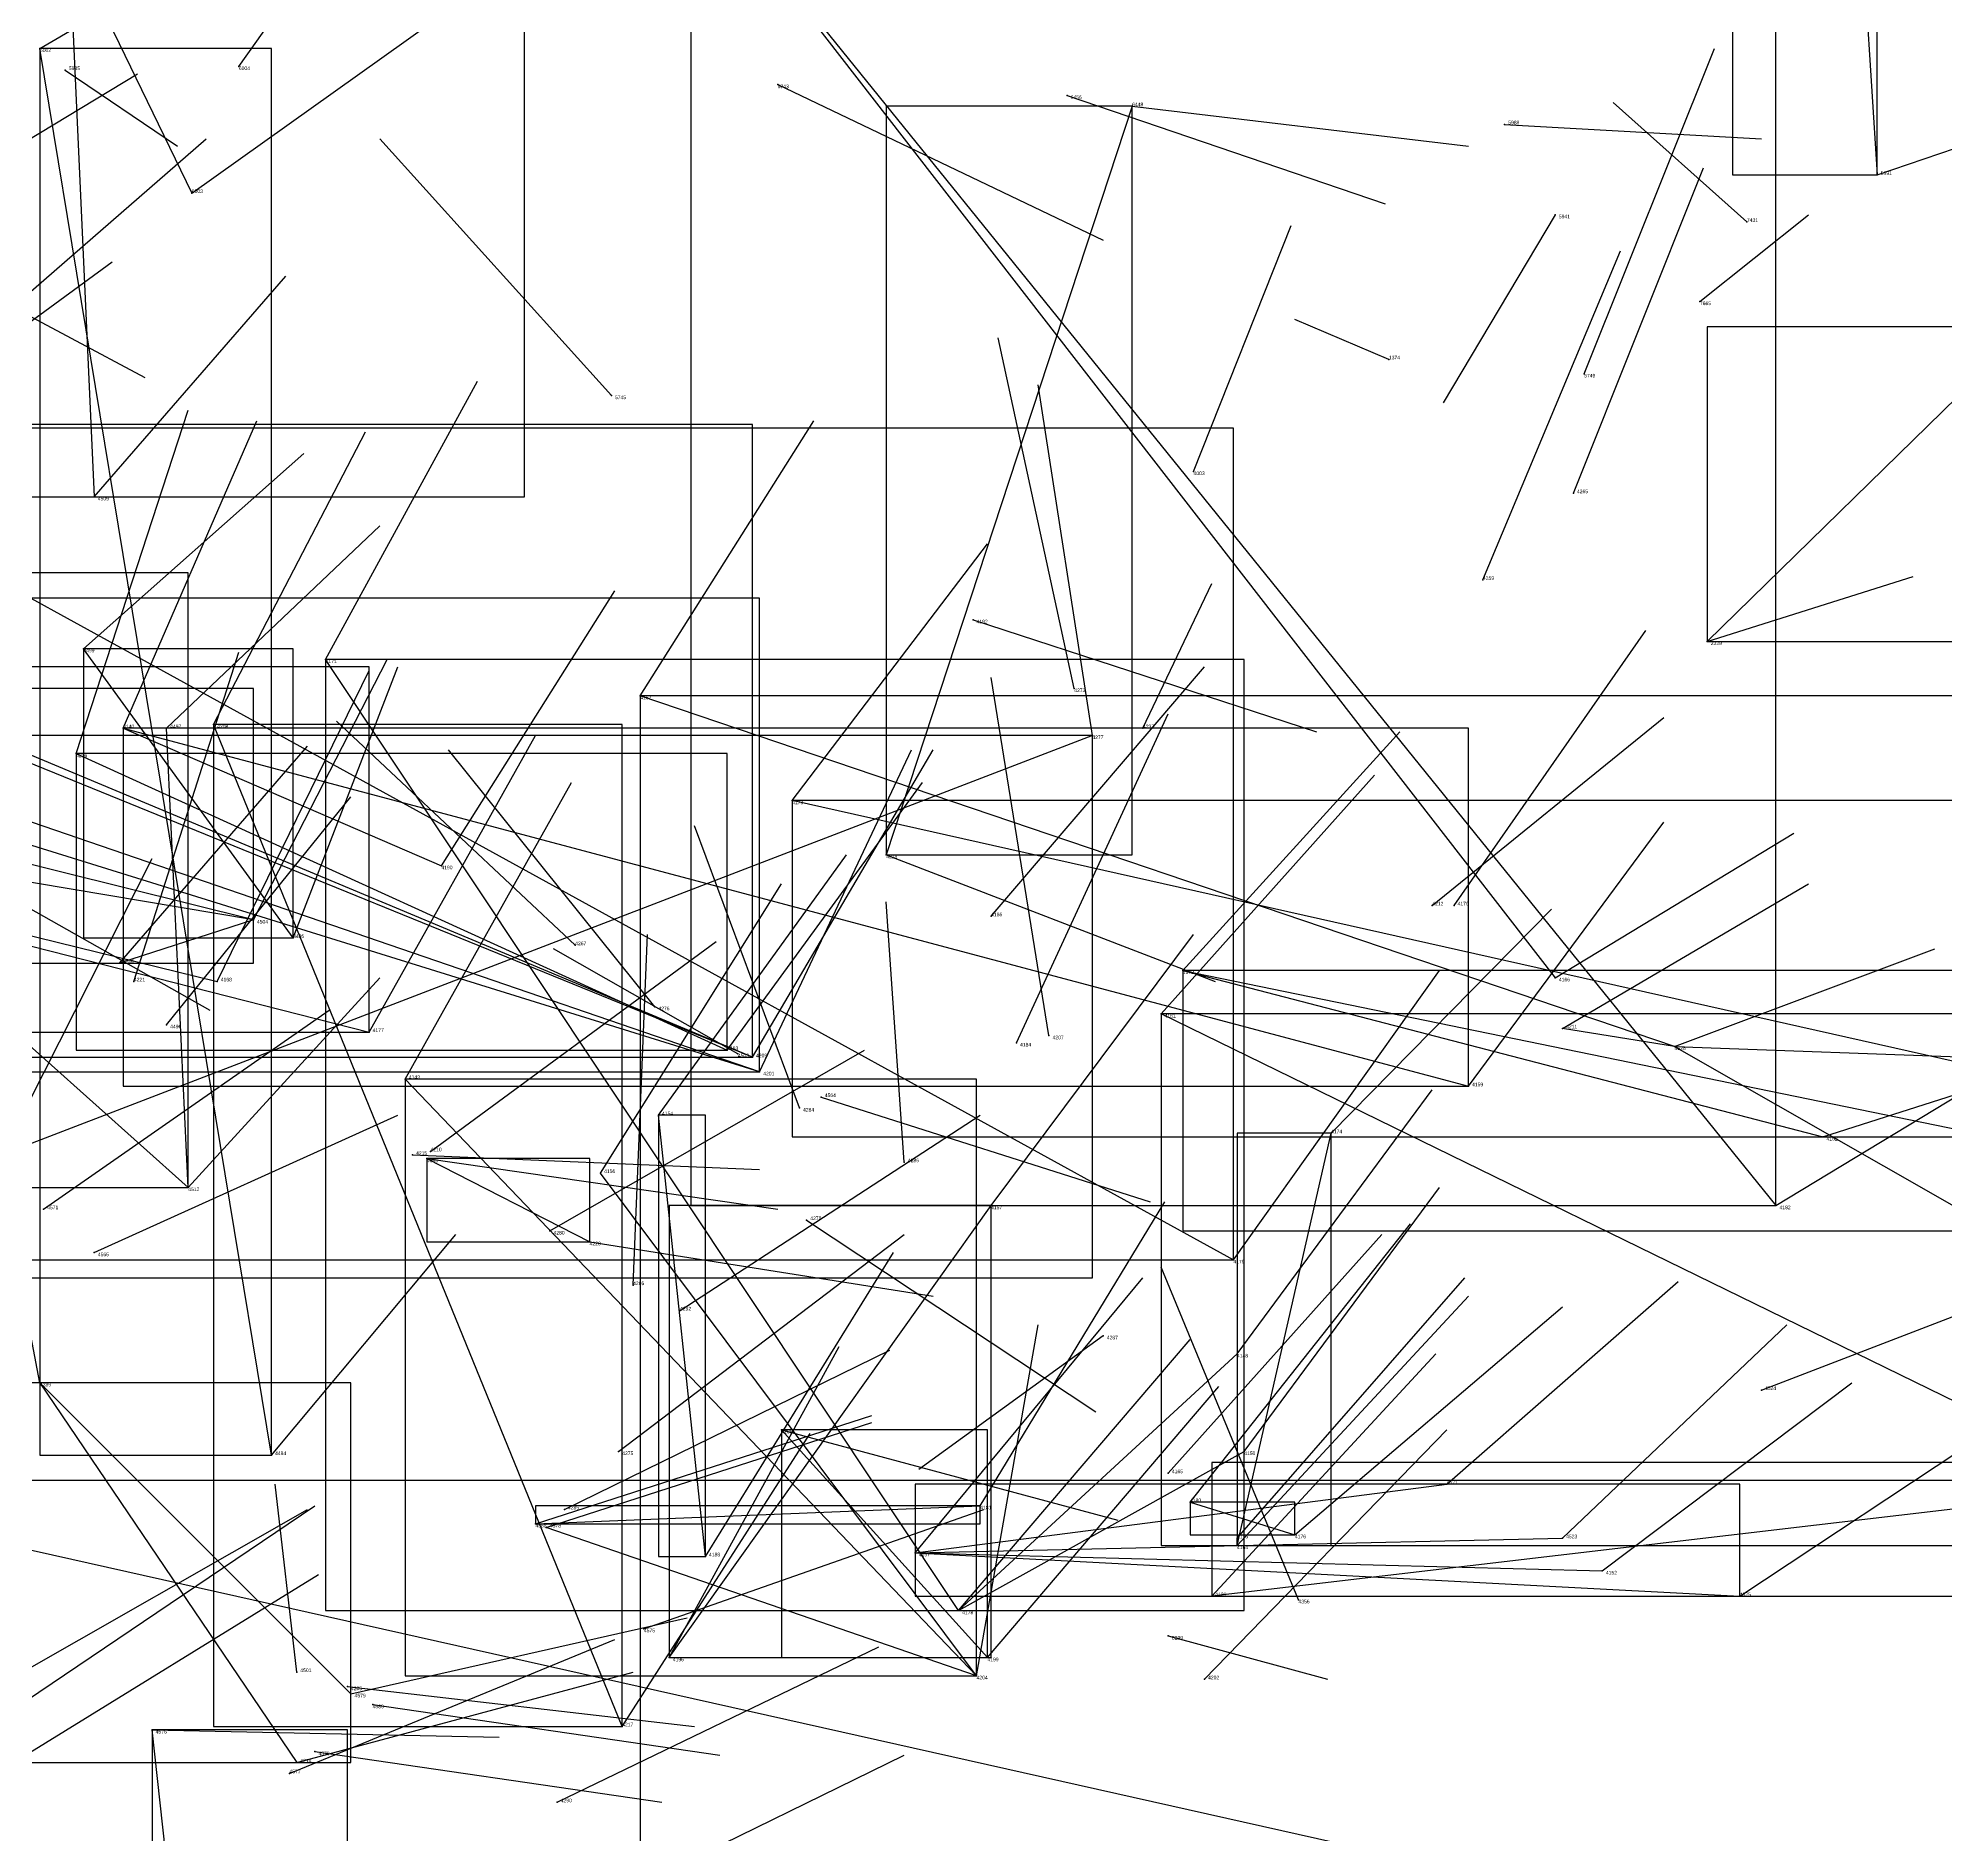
# Model space of a CAD drawing. Extents: x 59.1 to 70.8, y 600.3 to 605.1.
# Drawn here: x 65.019 to 65.547, y 603.493 to 603.99 of the extents above; entities that cross this region are included whole.
import ezdxf

# ---------------------------------------------------------------- set-up
doc = ezdxf.new("R2010")
doc.units = 0
for name, color, linetype in [('Clients', 3, 'CONTINUOUS'), ('Facilities', 3, 'CONTINUOUS'), ('Facilities_lines', 3, 'CONTINUOUS'), ('Min_max_boxes', 1, 'CONTINUOUS'), ('Normals', 1, 'CONTINUOUS'), ('Source_points', 5, 'CONTINUOUS'), ('Text', 3, 'CONTINUOUS')]:
    doc.layers.add(name, color=color, linetype=linetype)

msp = doc.modelspace()

# ---------------------------------------------------------------- linework, layer by layer
at = {"layer": 'Clients', "color": 5}
for p in [(65.02, 603.987, 453.982), (65.528, 603.952, 454.71), (65.062, 603.947, 453.982), (65.035, 603.863, 454.095), (65.032, 603.821, 454.211), (65.481, 603.823, 449.759), (65.099, 603.818, 455.136), (65.186, 603.808, 455.235), (65.055, 603.799, 454.147), (65.068, 603.8, 455.258), (65.228, 603.779, 455.178), (65.131, 603.761, 455.205), (65.254, 603.764, 455.637), (65.042, 603.734, 454.275), (65.439, 603.73, 455.004), (65.069, 603.729, 455.252), (65.33, 603.72, 455.06), (65.111, 603.715, 455.238), (65.441, 603.716, 454.996), (65.21, 603.71, 455.161), (65.121, 603.702, 455.219), (65.415, 603.7, 455.112), (65.191, 603.692, 455.163), (65.377, 603.687, 455.002), (65.513, 603.686, 454.881), (65.175, 603.676, 455.218), (65.283, 603.667, 455.111), (65.5, 603.667, 455.043), (65.172, 603.657, 455.782), (65.35, 603.652, 455.353), (65.351, 603.626, 455.057), (65.353, 603.599, 455.042), (65.409, 603.59, 454.971), (65.28, 603.584, 455.324), (65.16, 603.578, 455.848), (65.351, 603.575, 455.308), (65.367, 603.576, 455.332), (65.441, 603.575, 454.976), (65.452, 603.566, 455.043), (65.344, 603.559, 455.191), (65.49, 603.559, 454.916), (65.282, 603.542, 455.398), (65.106, 603.532, 455.878), (65.051, 603.522, 455.83), (65.091, 603.513, 455.85)]:
    msp.add_point(p, dxfattribs=at)
at = {"layer": 'Facilities', "color": 3}
for p in [(65.027, 603.981, 457.048), (65.075, 603.982, 453.881), (65.224, 603.977, 456.319), (65.304, 603.974, 455.821), (65.322, 603.971, 455.646), (65.425, 603.966, 454.509), (65.439, 603.941, 457.187), (65.492, 603.939, 460.458), (65.479, 603.917, 462.521), (65.393, 603.901, 447.997), (65.447, 603.897, 456.774), (65.178, 603.891, 456.344), (65.339, 603.87, 457.061), (65.444, 603.864, 456.788), (65.419, 603.84, 456.728), (65.278, 603.829, 455.605), (65.306, 603.81, 456.623), (65.043, 603.799, 455.237), (65.325, 603.799, 457.248), (65.311, 603.797, 456.516), (65.03, 603.792, 455.341), (65.079, 603.746, 454.203), (65.283, 603.747, 455.12), (65.405, 603.75, 455.07), (65.411, 603.75, 455.143), (65.09, 603.741, 454.169), (65.168, 603.739, 456.278), (65.336, 603.732, 455.086), (65.046, 603.729, 455.768), (65.19, 603.722, 456.364), (65.055, 603.717, 454.227), (65.299, 603.714, 455.584), (65.213, 603.709, 454.415), (65.217, 603.708, 455.537), (65.29, 603.712, 455.484), (65.472, 603.711, 454.94), (65.219, 603.704, 455.614), (65.23, 603.694, 456.34), (65.236, 603.697, 455.694), (65.128, 603.682, 455.722), (65.123, 603.681, 455.872), (65.127, 603.68, 455.95), (65.259, 603.679, 456.332), (65.061, 603.672, 454.268), (65.021, 603.666, 455.955), (65.232, 603.663, 456.249), (65.161, 603.66, 456.035), (65.035, 603.654, 455.887), (65.184, 603.645, 456.134), (65.197, 603.638, 456.077), (65.314, 603.631, 456.375), (65.02, 603.618, 456.193), (65.496, 603.616, 454.895), (65.225, 603.605, 455.693), (65.084, 603.598, 454.236), (65.18, 603.599, 456.083), (65.332, 603.593, 455.105), (65.165, 603.583, 456.023), (65.338, 603.585, 455.381), (65.157, 603.579, 455.919), (65.262, 603.571, 455.331), (65.351, 603.573, 455.239), (65.204, 603.57, 455.47), (65.274, 603.555, 455.394), (65.368, 603.558, 458.157), (65.187, 603.55, 455.976), (65.332, 603.548, 461.314), (65.194, 603.542, 455.551), (65.091, 603.538, 454.415), (65.105, 603.534, 455.737), (65.279, 603.537, 455.513), (65.342, 603.536, 455.333), (65.112, 603.529, 455.804), (65.181, 603.523, 455.627), (65.096, 603.516, 455.794), (65.089, 603.51, 455.907), (65.163, 603.502, 456.025)]:
    msp.add_point(p, dxfattribs=at)
at = {"layer": 'Facilities_lines', "color": 3}
for p, q in [((65.488, 604.576, 454.639), (65.528, 603.952, 454.71)), ((65.2, 604.038, 455.034), (65.5, 603.667, 455.043)), ((65.2, 604.038, 455.034), (65.439, 603.73, 455.004)), ((65.028, 604.017, 453.961), (65.035, 603.863, 454.095)), ((65.028, 604.017, 453.961), (65.062, 603.947, 453.982)), ((65.084, 603.598, 454.236), (65.02, 603.987, 453.982)), ((65.322, 603.971, 455.646), (65.254, 603.764, 455.637)), ((65.57, 603.91, 449.675), (65.481, 603.823, 449.759)), ((65.217, 603.708, 455.537), (64.799, 603.883, 455.527)), ((64.932, 603.882, 455.36), (65.35, 603.652, 455.353)), ((65.217, 603.708, 455.537), (64.829, 603.866, 455.462)), ((65.061, 603.672, 454.268), (64.871, 603.842, 454.294)), ((65.219, 603.704, 455.614), (64.837, 603.835, 455.471)), ((65.09, 603.741, 454.169), (65.032, 603.821, 454.211)), ((64.714, 603.816, 455.601), (65.069, 603.729, 455.252)), ((64.714, 603.816, 455.601), (65.111, 603.715, 455.238)), ((65.274, 603.555, 455.394), (65.099, 603.818, 455.136)), ((65.079, 603.746, 454.203), (64.822, 603.81, 454.352)), ((65.472, 603.711, 454.94), (65.186, 603.808, 455.235)), ((65.043, 603.799, 455.237), (65.415, 603.7, 455.112)), ((65.043, 603.799, 455.237), (65.131, 603.761, 455.205)), ((65.061, 603.672, 454.268), (65.055, 603.799, 454.147)), ((65.181, 603.523, 455.627), (65.068, 603.8, 455.258)), ((65.311, 603.797, 456.516), (64.921, 603.647, 456.153)), ((65.079, 603.746, 454.203), (64.811, 603.791, 454.37)), ((65.219, 603.704, 455.614), (64.939, 603.791, 455.43)), ((65.03, 603.792, 455.341), (65.21, 603.71, 455.161)), ((65.642, 603.686, 454.734), (65.228, 603.779, 455.178)), ((65.079, 603.746, 454.203), (65.042, 603.734, 454.275)), ((65.336, 603.732, 455.086), (65.513, 603.686, 454.881)), ((65.336, 603.732, 455.086), (65.687, 603.66, 454.674)), ((65.631, 603.573, 454.91), (65.33, 603.72, 455.06)), ((65.472, 603.711, 454.94), (65.441, 603.716, 454.996)), ((65.472, 603.711, 454.94), (65.876, 603.48, 454.601)), ((65.472, 603.711, 454.94), (65.609, 603.706, 454.801)), ((65.279, 603.537, 455.513), (65.121, 603.702, 455.219)), ((65.204, 603.57, 455.47), (65.191, 603.692, 455.163)), ((65.351, 603.573, 455.239), (65.377, 603.687, 455.002)), ((65.127, 603.68, 455.95), (65.172, 603.657, 455.782)), ((65.279, 603.537, 455.513), (65.175, 603.676, 455.218)), ((65.194, 603.542, 455.551), (65.283, 603.667, 455.111)), ((65.274, 603.555, 455.394), (65.351, 603.626, 455.057)), ((65.02, 603.618, 456.193), (64.84, 603.618, 456.319)), ((65.02, 603.618, 456.193), (65.091, 603.513, 455.85)), ((65.02, 603.618, 456.193), (65.106, 603.532, 455.878)), ((65.225, 603.605, 455.693), (65.282, 603.542, 455.398)), ((65.274, 603.555, 455.394), (65.353, 603.599, 455.042)), ((65.659, 603.596, 454.704), (65.344, 603.559, 455.191)), ((65.605, 603.44, 456.238), (64.931, 603.591, 456.1)), ((65.262, 603.571, 455.331), (65.409, 603.59, 454.971)), ((65.157, 603.579, 455.919), (65.28, 603.584, 455.324)), ((65.338, 603.585, 455.381), (65.367, 603.576, 455.332)), ((65.279, 603.537, 455.513), (65.16, 603.578, 455.848)), ((65.262, 603.571, 455.331), (65.441, 603.575, 454.976)), ((65.262, 603.571, 455.331), (65.452, 603.566, 455.043)), ((65.262, 603.571, 455.331), (65.49, 603.559, 454.916)), ((65.351, 603.573, 455.239), (65.351, 603.575, 455.308)), ((65.105, 603.038, 455.918), (65.051, 603.522, 455.83))]:
    msp.add_line(p, q, dxfattribs=at)
at = {"layer": 'Min_max_boxes', "color": 1}
for p, q in [((65.488, 604.576, 454.639), (65.488, 603.952, 454.639)), ((65.488, 604.576, 454.71), (65.488, 603.952, 454.71)), ((65.528, 603.952, 454.639), (65.528, 604.576, 454.639)), ((65.528, 603.952, 454.71), (65.528, 604.576, 454.71)), ((65.154, 603.863, 453.806), (65.154, 604.042, 453.806)), ((65.154, 603.863, 454.25), (65.154, 604.042, 454.25)), ((65.2, 604.038, 455.004), (65.2, 603.667, 455.004)), ((65.2, 604.038, 455.043), (65.2, 603.667, 455.043)), ((65.5, 603.667, 455.004), (65.5, 604.038, 455.004)), ((65.5, 603.667, 455.043), (65.5, 604.038, 455.043)), ((65.084, 603.987, 453.982), (65.02, 603.987, 453.982)), ((65.02, 603.987, 453.982), (65.02, 603.598, 453.982)), ((65.084, 603.987, 454.236), (65.02, 603.987, 454.236)), ((65.02, 603.987, 454.236), (65.02, 603.598, 454.236)), ((65.02, 603.987, 453.982), (65.02, 603.987, 454.236)), ((65.084, 603.598, 453.982), (65.084, 603.987, 453.982)), ((65.084, 603.598, 454.236), (65.084, 603.987, 454.236)), ((65.084, 603.987, 453.982), (65.084, 603.987, 454.236)), ((65.322, 603.971, 455.637), (65.254, 603.971, 455.637)), ((65.254, 603.971, 455.637), (65.254, 603.764, 455.637)), ((65.322, 603.971, 455.646), (65.254, 603.971, 455.646)), ((65.254, 603.971, 455.646), (65.254, 603.764, 455.646)), ((65.254, 603.971, 455.637), (65.254, 603.971, 455.646)), ((65.322, 603.764, 455.637), (65.322, 603.971, 455.637)), ((65.322, 603.764, 455.646), (65.322, 603.971, 455.646)), ((65.322, 603.971, 455.637), (65.322, 603.971, 455.646)), ((65.488, 603.952, 454.639), (65.528, 603.952, 454.639)), ((65.488, 603.952, 454.71), (65.528, 603.952, 454.71)), ((65.488, 603.952, 454.639), (65.488, 603.952, 454.71)), ((65.528, 603.952, 454.639), (65.528, 603.952, 454.71)), ((65.57, 603.91, 449.675), (65.481, 603.91, 449.675)), ((65.481, 603.91, 449.675), (65.481, 603.823, 449.675)), ((65.57, 603.91, 449.759), (65.481, 603.91, 449.759)), ((65.481, 603.91, 449.759), (65.481, 603.823, 449.759)), ((65.481, 603.91, 449.675), (65.481, 603.91, 449.759)), ((65.217, 603.883, 455.462), (64.799, 603.883, 455.462)), ((65.217, 603.883, 455.537), (64.799, 603.883, 455.537)), ((65.217, 603.708, 455.462), (65.217, 603.883, 455.462)), ((65.217, 603.708, 455.537), (65.217, 603.883, 455.537)), ((65.217, 603.883, 455.462), (65.217, 603.883, 455.537)), ((65.35, 603.882, 455.353), (64.932, 603.882, 455.353)), ((65.35, 603.882, 455.36), (64.932, 603.882, 455.36)), ((65.35, 603.652, 455.353), (65.35, 603.882, 455.353)), ((65.35, 603.652, 455.36), (65.35, 603.882, 455.36)), ((65.35, 603.882, 455.353), (65.35, 603.882, 455.36)), ((64.927, 603.863, 453.806), (65.154, 603.863, 453.806)), ((64.927, 603.863, 454.25), (65.154, 603.863, 454.25)), ((65.154, 603.863, 453.806), (65.154, 603.863, 454.25)), ((65.061, 603.842, 454.147), (64.871, 603.842, 454.147)), ((65.061, 603.842, 454.294), (64.871, 603.842, 454.294)), ((65.061, 603.672, 454.147), (65.061, 603.842, 454.147)), ((65.061, 603.672, 454.294), (65.061, 603.842, 454.294)), ((65.061, 603.842, 454.147), (65.061, 603.842, 454.294)), ((65.219, 603.835, 455.43), (64.837, 603.835, 455.43)), ((65.219, 603.835, 455.614), (64.837, 603.835, 455.614)), ((65.219, 603.704, 455.43), (65.219, 603.835, 455.43)), ((65.219, 603.704, 455.614), (65.219, 603.835, 455.614)), ((65.219, 603.835, 455.43), (65.219, 603.835, 455.614)), ((65.09, 603.821, 454.169), (65.032, 603.821, 454.169)), ((65.032, 603.821, 454.169), (65.032, 603.741, 454.169)), ((65.09, 603.821, 454.211), (65.032, 603.821, 454.211)), ((65.032, 603.821, 454.211), (65.032, 603.741, 454.211)), ((65.032, 603.821, 454.169), (65.032, 603.821, 454.211)), ((65.09, 603.741, 454.169), (65.09, 603.821, 454.169)), ((65.09, 603.741, 454.211), (65.09, 603.821, 454.211)), ((65.09, 603.821, 454.169), (65.09, 603.821, 454.211)), ((65.481, 603.823, 449.675), (65.57, 603.823, 449.675)), ((65.481, 603.823, 449.759), (65.57, 603.823, 449.759)), ((65.481, 603.823, 449.675), (65.481, 603.823, 449.759)), ((65.111, 603.816, 455.238), (64.714, 603.816, 455.238)), ((65.111, 603.816, 455.601), (64.714, 603.816, 455.601)), ((65.353, 603.818, 455.042), (65.099, 603.818, 455.042)), ((65.099, 603.818, 455.042), (65.099, 603.555, 455.042)), ((65.353, 603.818, 455.394), (65.099, 603.818, 455.394)), ((65.099, 603.818, 455.394), (65.099, 603.555, 455.394)), ((65.099, 603.818, 455.042), (65.099, 603.818, 455.394)), ((65.111, 603.715, 455.238), (65.111, 603.816, 455.238)), ((65.111, 603.715, 455.601), (65.111, 603.816, 455.601)), ((65.111, 603.816, 455.238), (65.111, 603.816, 455.601)), ((65.353, 603.555, 455.042), (65.353, 603.818, 455.042)), ((65.353, 603.555, 455.394), (65.353, 603.818, 455.394)), ((65.353, 603.818, 455.042), (65.353, 603.818, 455.394)), ((65.079, 603.81, 454.203), (64.811, 603.81, 454.203)), ((65.079, 603.81, 454.37), (64.811, 603.81, 454.37)), ((65.079, 603.734, 454.203), (65.079, 603.81, 454.203)), ((65.079, 603.734, 454.37), (65.079, 603.81, 454.37)), ((65.079, 603.81, 454.203), (65.079, 603.81, 454.37)), ((65.876, 603.808, 454.601), (65.186, 603.808, 454.601)), ((65.186, 603.808, 454.601), (65.186, 603.48, 454.601)), ((65.876, 603.808, 455.235), (65.186, 603.808, 455.235)), ((65.186, 603.808, 455.235), (65.186, 603.48, 455.235)), ((65.186, 603.808, 454.601), (65.186, 603.808, 455.235)), ((65.415, 603.799, 455.112), (65.043, 603.799, 455.112)), ((65.043, 603.799, 455.112), (65.043, 603.7, 455.112)), ((65.415, 603.799, 455.237), (65.043, 603.799, 455.237)), ((65.043, 603.799, 455.237), (65.043, 603.7, 455.237)), ((65.043, 603.799, 455.112), (65.043, 603.799, 455.237)), ((65.181, 603.8, 455.258), (65.068, 603.8, 455.258)), ((65.068, 603.8, 455.258), (65.068, 603.523, 455.258)), ((65.181, 603.8, 455.627), (65.068, 603.8, 455.627)), ((65.068, 603.8, 455.627), (65.068, 603.523, 455.627)), ((65.068, 603.8, 455.258), (65.068, 603.8, 455.627)), ((65.181, 603.523, 455.258), (65.181, 603.8, 455.258)), ((65.181, 603.523, 455.627), (65.181, 603.8, 455.627)), ((65.181, 603.8, 455.258), (65.181, 603.8, 455.627)), ((65.415, 603.7, 455.112), (65.415, 603.799, 455.112)), ((65.415, 603.7, 455.237), (65.415, 603.799, 455.237)), ((65.415, 603.799, 455.112), (65.415, 603.799, 455.237)), ((65.311, 603.797, 456.153), (64.921, 603.797, 456.153)), ((65.311, 603.797, 456.516), (64.921, 603.797, 456.516)), ((65.311, 603.647, 456.153), (65.311, 603.797, 456.153)), ((65.311, 603.647, 456.516), (65.311, 603.797, 456.516)), ((65.311, 603.797, 456.153), (65.311, 603.797, 456.516)), ((65.21, 603.792, 455.161), (65.03, 603.792, 455.161)), ((65.03, 603.792, 455.161), (65.03, 603.71, 455.161)), ((65.21, 603.792, 455.341), (65.03, 603.792, 455.341)), ((65.03, 603.792, 455.341), (65.03, 603.71, 455.341)), ((65.03, 603.792, 455.161), (65.03, 603.792, 455.341)), ((65.21, 603.71, 455.161), (65.21, 603.792, 455.161)), ((65.21, 603.71, 455.341), (65.21, 603.792, 455.341)), ((65.21, 603.792, 455.161), (65.21, 603.792, 455.341)), ((65.642, 603.779, 454.734), (65.228, 603.779, 454.734)), ((65.228, 603.779, 454.734), (65.228, 603.686, 454.734)), ((65.642, 603.779, 455.178), (65.228, 603.779, 455.178)), ((65.228, 603.779, 455.178), (65.228, 603.686, 455.178)), ((65.228, 603.779, 454.734), (65.228, 603.779, 455.178)), ((65.254, 603.764, 455.637), (65.322, 603.764, 455.637)), ((65.254, 603.764, 455.646), (65.322, 603.764, 455.646)), ((65.254, 603.764, 455.637), (65.254, 603.764, 455.646)), ((65.322, 603.764, 455.637), (65.322, 603.764, 455.646)), ((65.032, 603.741, 454.169), (65.09, 603.741, 454.169)), ((65.032, 603.741, 454.211), (65.09, 603.741, 454.211)), ((65.032, 603.741, 454.169), (65.032, 603.741, 454.211)), ((65.09, 603.741, 454.169), (65.09, 603.741, 454.211)), ((64.811, 603.734, 454.203), (65.079, 603.734, 454.203)), ((64.811, 603.734, 454.37), (65.079, 603.734, 454.37)), ((65.079, 603.734, 454.203), (65.079, 603.734, 454.37)), ((65.687, 603.732, 454.674), (65.336, 603.732, 454.674)), ((65.336, 603.732, 454.674), (65.336, 603.66, 454.674)), ((65.687, 603.732, 455.086), (65.336, 603.732, 455.086)), ((65.336, 603.732, 455.086), (65.336, 603.66, 455.086)), ((65.336, 603.732, 454.674), (65.336, 603.732, 455.086)), ((65.631, 603.72, 454.91), (65.33, 603.72, 454.91)), ((65.33, 603.72, 454.91), (65.33, 603.573, 454.91)), ((65.631, 603.72, 455.06), (65.33, 603.72, 455.06)), ((65.33, 603.72, 455.06), (65.33, 603.573, 455.06)), ((65.33, 603.72, 454.91), (65.33, 603.72, 455.06)), ((64.714, 603.715, 455.238), (65.111, 603.715, 455.238)), ((64.714, 603.715, 455.601), (65.111, 603.715, 455.601)), ((65.111, 603.715, 455.238), (65.111, 603.715, 455.601)), ((64.799, 603.708, 455.462), (65.217, 603.708, 455.462)), ((64.799, 603.708, 455.537), (65.217, 603.708, 455.537)), ((65.03, 603.71, 455.161), (65.21, 603.71, 455.161)), ((65.03, 603.71, 455.341), (65.21, 603.71, 455.341)), ((65.03, 603.71, 455.161), (65.03, 603.71, 455.341)), ((65.21, 603.71, 455.161), (65.21, 603.71, 455.341)), ((65.217, 603.708, 455.462), (65.217, 603.708, 455.537)), ((64.837, 603.704, 455.43), (65.219, 603.704, 455.43)), ((64.837, 603.704, 455.614), (65.219, 603.704, 455.614)), ((65.219, 603.704, 455.43), (65.219, 603.704, 455.614)), ((65.043, 603.7, 455.112), (65.415, 603.7, 455.112)), ((65.043, 603.7, 455.237), (65.415, 603.7, 455.237)), ((65.043, 603.7, 455.112), (65.043, 603.7, 455.237)), ((65.279, 603.702, 455.218), (65.121, 603.702, 455.218)), ((65.121, 603.702, 455.218), (65.121, 603.537, 455.218)), ((65.279, 603.702, 455.848), (65.121, 603.702, 455.848)), ((65.121, 603.702, 455.848), (65.121, 603.537, 455.848)), ((65.121, 603.702, 455.218), (65.121, 603.702, 455.848)), ((65.279, 603.537, 455.218), (65.279, 603.702, 455.218)), ((65.279, 603.537, 455.848), (65.279, 603.702, 455.848)), ((65.279, 603.702, 455.218), (65.279, 603.702, 455.848)), ((65.415, 603.7, 455.112), (65.415, 603.7, 455.237)), ((65.204, 603.692, 455.163), (65.191, 603.692, 455.163)), ((65.191, 603.692, 455.163), (65.191, 603.57, 455.163)), ((65.204, 603.692, 455.47), (65.191, 603.692, 455.47)), ((65.191, 603.692, 455.47), (65.191, 603.57, 455.47)), ((65.191, 603.692, 455.163), (65.191, 603.692, 455.47)), ((65.204, 603.57, 455.163), (65.204, 603.692, 455.163)), ((65.204, 603.57, 455.47), (65.204, 603.692, 455.47)), ((65.204, 603.692, 455.163), (65.204, 603.692, 455.47)), ((65.377, 603.687, 455.002), (65.351, 603.687, 455.002)), ((65.351, 603.687, 455.002), (65.351, 603.573, 455.002)), ((65.377, 603.687, 455.308), (65.351, 603.687, 455.308)), ((65.351, 603.687, 455.308), (65.351, 603.573, 455.308)), ((65.351, 603.687, 455.002), (65.351, 603.687, 455.308)), ((65.377, 603.573, 455.002), (65.377, 603.687, 455.002)), ((65.377, 603.573, 455.308), (65.377, 603.687, 455.308)), ((65.377, 603.687, 455.002), (65.377, 603.687, 455.308)), ((65.228, 603.686, 454.734), (65.642, 603.686, 454.734)), ((65.228, 603.686, 455.178), (65.642, 603.686, 455.178)), ((65.228, 603.686, 454.734), (65.228, 603.686, 455.178)), ((65.172, 603.68, 455.782), (65.127, 603.68, 455.782)), ((65.127, 603.68, 455.782), (65.127, 603.657, 455.782)), ((65.172, 603.68, 455.95), (65.127, 603.68, 455.95)), ((65.127, 603.68, 455.95), (65.127, 603.657, 455.95)), ((65.127, 603.68, 455.782), (65.127, 603.68, 455.95)), ((65.172, 603.657, 455.782), (65.172, 603.68, 455.782)), ((65.172, 603.657, 455.95), (65.172, 603.68, 455.95)), ((65.172, 603.68, 455.782), (65.172, 603.68, 455.95)), ((64.871, 603.672, 454.147), (65.061, 603.672, 454.147)), ((64.871, 603.672, 454.294), (65.061, 603.672, 454.294)), ((65.061, 603.672, 454.147), (65.061, 603.672, 454.294)), ((65.283, 603.667, 455.111), (65.194, 603.667, 455.111)), ((65.194, 603.667, 455.111), (65.194, 603.542, 455.111)), ((65.283, 603.667, 455.551), (65.194, 603.667, 455.551)), ((65.194, 603.667, 455.551), (65.194, 603.542, 455.551)), ((65.194, 603.667, 455.111), (65.194, 603.667, 455.551)), ((65.2, 603.667, 455.004), (65.5, 603.667, 455.004)), ((65.2, 603.667, 455.043), (65.5, 603.667, 455.043)), ((65.2, 603.667, 455.004), (65.2, 603.667, 455.043)), ((65.283, 603.542, 455.111), (65.283, 603.667, 455.111)), ((65.283, 603.542, 455.551), (65.283, 603.667, 455.551)), ((65.283, 603.667, 455.111), (65.283, 603.667, 455.551)), ((65.5, 603.667, 455.004), (65.5, 603.667, 455.043)), ((65.127, 603.657, 455.782), (65.172, 603.657, 455.782)), ((65.127, 603.657, 455.95), (65.172, 603.657, 455.95)), ((65.127, 603.657, 455.782), (65.127, 603.657, 455.95)), ((65.172, 603.657, 455.782), (65.172, 603.657, 455.95)), ((65.336, 603.66, 454.674), (65.687, 603.66, 454.674)), ((65.336, 603.66, 455.086), (65.687, 603.66, 455.086)), ((65.336, 603.66, 454.674), (65.336, 603.66, 455.086)), ((64.932, 603.652, 455.353), (65.35, 603.652, 455.353)), ((64.932, 603.652, 455.36), (65.35, 603.652, 455.36)), ((65.35, 603.652, 455.353), (65.35, 603.652, 455.36)), ((64.921, 603.647, 456.153), (65.311, 603.647, 456.153)), ((64.921, 603.647, 456.516), (65.311, 603.647, 456.516)), ((65.311, 603.647, 456.153), (65.311, 603.647, 456.516)), ((65.106, 603.618, 455.85), (64.84, 603.618, 455.85)), ((65.106, 603.618, 456.319), (64.84, 603.618, 456.319)), ((65.106, 603.513, 455.85), (65.106, 603.618, 455.85)), ((65.106, 603.513, 456.319), (65.106, 603.618, 456.319)), ((65.106, 603.618, 455.85), (65.106, 603.618, 456.319)), ((65.282, 603.605, 455.398), (65.225, 603.605, 455.398)), ((65.225, 603.605, 455.398), (65.225, 603.542, 455.398)), ((65.282, 603.605, 455.693), (65.225, 603.605, 455.693)), ((65.225, 603.605, 455.693), (65.225, 603.542, 455.693)), ((65.225, 603.605, 455.398), (65.225, 603.605, 455.693)), ((65.282, 603.542, 455.398), (65.282, 603.605, 455.398)), ((65.282, 603.542, 455.693), (65.282, 603.605, 455.693)), ((65.282, 603.605, 455.398), (65.282, 603.605, 455.693)), ((65.02, 603.598, 453.982), (65.084, 603.598, 453.982)), ((65.02, 603.598, 454.236), (65.084, 603.598, 454.236)), ((65.02, 603.598, 453.982), (65.02, 603.598, 454.236)), ((65.084, 603.598, 453.982), (65.084, 603.598, 454.236)), ((65.659, 603.596, 454.704), (65.344, 603.596, 454.704)), ((65.344, 603.596, 454.704), (65.344, 603.559, 454.704)), ((65.659, 603.596, 455.191), (65.344, 603.596, 455.191)), ((65.344, 603.596, 455.191), (65.344, 603.559, 455.191)), ((65.344, 603.596, 454.704), (65.344, 603.596, 455.191)), ((65.605, 603.591, 456.1), (64.931, 603.591, 456.1)), ((65.605, 603.591, 456.238), (64.931, 603.591, 456.238)), ((65.49, 603.59, 454.916), (65.262, 603.59, 454.916)), ((65.262, 603.59, 454.916), (65.262, 603.559, 454.916)), ((65.49, 603.59, 455.331), (65.262, 603.59, 455.331)), ((65.262, 603.59, 455.331), (65.262, 603.559, 455.331)), ((65.262, 603.59, 454.916), (65.262, 603.59, 455.331)), ((65.49, 603.559, 454.916), (65.49, 603.59, 454.916)), ((65.49, 603.559, 455.331), (65.49, 603.59, 455.331)), ((65.49, 603.59, 454.916), (65.49, 603.59, 455.331)), ((65.28, 603.584, 455.324), (65.157, 603.584, 455.324)), ((65.157, 603.584, 455.324), (65.157, 603.579, 455.324)), ((65.28, 603.584, 455.919), (65.157, 603.584, 455.919)), ((65.157, 603.584, 455.919), (65.157, 603.579, 455.919)), ((65.157, 603.584, 455.324), (65.157, 603.584, 455.919)), ((65.28, 603.579, 455.324), (65.28, 603.584, 455.324)), ((65.28, 603.579, 455.919), (65.28, 603.584, 455.919)), ((65.28, 603.584, 455.324), (65.28, 603.584, 455.919)), ((65.367, 603.585, 455.332), (65.338, 603.585, 455.332)), ((65.338, 603.585, 455.332), (65.338, 603.576, 455.332)), ((65.367, 603.585, 455.381), (65.338, 603.585, 455.381)), ((65.338, 603.585, 455.381), (65.338, 603.576, 455.381)), ((65.338, 603.585, 455.332), (65.338, 603.585, 455.381)), ((65.367, 603.576, 455.332), (65.367, 603.585, 455.332)), ((65.367, 603.576, 455.381), (65.367, 603.585, 455.381)), ((65.367, 603.585, 455.332), (65.367, 603.585, 455.381)), ((65.157, 603.579, 455.324), (65.28, 603.579, 455.324)), ((65.157, 603.579, 455.919), (65.28, 603.579, 455.919)), ((65.157, 603.579, 455.324), (65.157, 603.579, 455.919)), ((65.28, 603.579, 455.324), (65.28, 603.579, 455.919)), ((65.33, 603.573, 454.91), (65.631, 603.573, 454.91)), ((65.33, 603.573, 455.06), (65.631, 603.573, 455.06)), ((65.33, 603.573, 454.91), (65.33, 603.573, 455.06)), ((65.338, 603.576, 455.332), (65.367, 603.576, 455.332)), ((65.338, 603.576, 455.381), (65.367, 603.576, 455.381)), ((65.338, 603.576, 455.332), (65.338, 603.576, 455.381)), ((65.351, 603.573, 455.002), (65.377, 603.573, 455.002)), ((65.351, 603.573, 455.308), (65.377, 603.573, 455.308)), ((65.351, 603.573, 455.002), (65.351, 603.573, 455.308)), ((65.367, 603.576, 455.332), (65.367, 603.576, 455.381)), ((65.377, 603.573, 455.002), (65.377, 603.573, 455.308)), ((65.191, 603.57, 455.163), (65.204, 603.57, 455.163)), ((65.191, 603.57, 455.47), (65.204, 603.57, 455.47)), ((65.191, 603.57, 455.163), (65.191, 603.57, 455.47)), ((65.204, 603.57, 455.163), (65.204, 603.57, 455.47)), ((65.099, 603.555, 455.042), (65.353, 603.555, 455.042)), ((65.099, 603.555, 455.394), (65.353, 603.555, 455.394)), ((65.099, 603.555, 455.042), (65.099, 603.555, 455.394)), ((65.262, 603.559, 454.916), (65.49, 603.559, 454.916)), ((65.262, 603.559, 455.331), (65.49, 603.559, 455.331)), ((65.262, 603.559, 454.916), (65.262, 603.559, 455.331)), ((65.344, 603.559, 454.704), (65.659, 603.559, 454.704)), ((65.344, 603.559, 455.191), (65.659, 603.559, 455.191)), ((65.344, 603.559, 454.704), (65.344, 603.559, 455.191)), ((65.353, 603.555, 455.042), (65.353, 603.555, 455.394)), ((65.49, 603.559, 454.916), (65.49, 603.559, 455.331)), ((65.194, 603.542, 455.111), (65.283, 603.542, 455.111)), ((65.194, 603.542, 455.551), (65.283, 603.542, 455.551)), ((65.194, 603.542, 455.111), (65.194, 603.542, 455.551)), ((65.225, 603.542, 455.398), (65.282, 603.542, 455.398)), ((65.225, 603.542, 455.693), (65.282, 603.542, 455.693)), ((65.225, 603.542, 455.398), (65.225, 603.542, 455.693)), ((65.282, 603.542, 455.398), (65.282, 603.542, 455.693)), ((65.283, 603.542, 455.111), (65.283, 603.542, 455.551)), ((65.121, 603.537, 455.218), (65.279, 603.537, 455.218)), ((65.121, 603.537, 455.848), (65.279, 603.537, 455.848)), ((65.121, 603.537, 455.218), (65.121, 603.537, 455.848)), ((65.279, 603.537, 455.218), (65.279, 603.537, 455.848)), ((65.105, 603.522, 455.83), (65.051, 603.522, 455.83)), ((65.051, 603.522, 455.83), (65.051, 603.038, 455.83)), ((65.105, 603.522, 455.918), (65.051, 603.522, 455.918)), ((65.051, 603.522, 455.918), (65.051, 603.038, 455.918)), ((65.051, 603.522, 455.83), (65.051, 603.522, 455.918)), ((65.068, 603.523, 455.258), (65.181, 603.523, 455.258)), ((65.068, 603.523, 455.627), (65.181, 603.523, 455.627)), ((65.068, 603.523, 455.258), (65.068, 603.523, 455.627)), ((65.105, 603.038, 455.83), (65.105, 603.522, 455.83)), ((65.105, 603.038, 455.918), (65.105, 603.522, 455.918)), ((65.105, 603.522, 455.83), (65.105, 603.522, 455.918)), ((65.181, 603.523, 455.258), (65.181, 603.523, 455.627)), ((64.84, 603.513, 455.85), (65.106, 603.513, 455.85)), ((64.84, 603.513, 456.319), (65.106, 603.513, 456.319)), ((65.106, 603.513, 455.85), (65.106, 603.513, 456.319))]:
    msp.add_line(p, q, dxfattribs=at)
at = {"layer": 'Normals', "color": 1}
for p, q in [((65.075, 603.982, 453.881), (65.124, 604.051, 453.934)), ((65.02, 603.987, 453.982), (65.09, 604.028, 454.04)), ((65.062, 603.947, 453.982), (65.128, 603.994, 454.041)), ((65.447, 603.897, 456.774), (65.483, 603.987, 456.751)), ((64.976, 603.937, 454.131), (65.047, 603.98, 454.187)), ((65.027, 603.981, 457.048), (65.058, 603.96, 457.141)), ((65.224, 603.977, 456.319), (65.314, 603.934, 456.313)), ((65.304, 603.974, 455.821), (65.392, 603.944, 455.858)), ((65.492, 603.939, 460.458), (65.455, 603.972, 460.545)), ((65.528, 603.952, 454.71), (65.595, 603.975, 454.78)), ((65.322, 603.971, 455.646), (65.415, 603.96, 455.61)), ((65.005, 603.909, 454.057), (65.066, 603.962, 454.115)), ((65.178, 603.891, 456.344), (65.114, 603.962, 456.315)), ((65.425, 603.966, 454.509), (65.496, 603.962, 454.439)), ((65.444, 603.864, 456.788), (65.48, 603.954, 456.765)), ((65.439, 603.941, 457.187), (65.408, 603.889, 457.267)), ((65.479, 603.917, 462.521), (65.509, 603.941, 462.613)), ((64.976, 603.935, 457.051), (65.049, 603.896, 457.107)), ((65.339, 603.87, 457.061), (65.366, 603.938, 456.993)), ((65.419, 603.84, 456.728), (65.457, 603.931, 456.709)), ((64.973, 603.879, 454.118), (65.04, 603.928, 454.174)), ((65.035, 603.863, 454.095), (65.088, 603.924, 454.154)), ((65.393, 603.901, 447.997), (65.367, 603.912, 448.093)), ((65.306, 603.81, 456.623), (65.285, 603.907, 456.608)), ((65.099, 603.818, 455.136), (65.141, 603.895, 455.184)), ((65.311, 603.797, 456.516), (65.296, 603.894, 456.498)), ((65.03, 603.792, 455.341), (65.061, 603.887, 455.348)), ((65.043, 603.799, 455.237), (65.08, 603.884, 455.275)), ((65.186, 603.808, 455.235), (65.234, 603.884, 455.278)), ((65.068, 603.8, 455.258), (65.11, 603.881, 455.298)), ((65.032, 603.821, 454.211), (65.093, 603.875, 454.269)), ((65.055, 603.799, 454.147), (65.114, 603.855, 454.205)), ((65.228, 603.779, 455.178), (65.282, 603.85, 455.223)), ((65.481, 603.823, 449.759), (65.538, 603.841, 449.839)), ((65.131, 603.761, 455.205), (65.179, 603.837, 455.248)), ((65.325, 603.799, 457.248), (65.344, 603.839, 457.338)), ((65.278, 603.829, 455.605), (65.373, 603.798, 455.607)), ((65.411, 603.75, 455.143), (65.464, 603.826, 455.18)), ((65.046, 603.729, 455.768), (65.075, 603.82, 455.797)), ((65.069, 603.729, 455.252), (65.111, 603.815, 455.281)), ((65.079, 603.746, 454.203), (65.116, 603.818, 454.262)), ((65.09, 603.741, 454.169), (65.119, 603.816, 454.228)), ((65.283, 603.747, 455.12), (65.342, 603.816, 455.162)), ((65.299, 603.714, 455.584), (65.283, 603.813, 455.582)), ((65.29, 603.712, 455.484), (65.332, 603.803, 455.489)), ((65.168, 603.739, 456.278), (65.102, 603.801, 456.235)), ((65.336, 603.732, 455.086), (65.396, 603.798, 455.132)), ((65.405, 603.75, 455.07), (65.469, 603.802, 455.127)), ((65.042, 603.734, 454.275), (65.094, 603.794, 454.335)), ((65.111, 603.715, 455.238), (65.157, 603.797, 455.273)), ((65.19, 603.722, 456.364), (65.133, 603.793, 456.323)), ((65.217, 603.708, 455.537), (65.267, 603.793, 455.551)), ((65.219, 603.704, 455.614), (65.261, 603.793, 455.629)), ((65.121, 603.702, 455.219), (65.167, 603.784, 455.253)), ((65.21, 603.71, 455.161), (65.264, 603.784, 455.202)), ((65.33, 603.72, 455.06), (65.389, 603.786, 455.107)), ((65.055, 603.717, 454.227), (65.106, 603.78, 454.285)), ((65.23, 603.694, 456.34), (65.201, 603.772, 456.285)), ((65.415, 603.7, 455.112), (65.469, 603.773, 455.155)), ((64.982, 603.769, 457.034), (65.067, 603.721, 457.053)), ((65.439, 603.73, 455.004), (65.505, 603.77, 455.067)), ((65.006, 603.674, 456.026), (65.051, 603.763, 456.032)), ((65.191, 603.692, 455.163), (65.243, 603.764, 455.208)), ((65.254, 603.764, 455.637), (65.345, 603.729, 455.659)), ((65.175, 603.676, 455.218), (65.225, 603.756, 455.252)), ((65.441, 603.716, 454.996), (65.509, 603.756, 455.058)), ((65.259, 603.679, 456.332), (65.254, 603.751, 456.263)), ((65.377, 603.687, 455.002), (65.438, 603.749, 455.051)), ((65.128, 603.682, 455.722), (65.207, 603.74, 455.743)), ((65.184, 603.645, 456.134), (65.188, 603.742, 456.11)), ((65.283, 603.667, 455.111), (65.339, 603.742, 455.147)), ((65.213, 603.709, 454.415), (65.162, 603.738, 454.496)), ((65.472, 603.711, 454.94), (65.544, 603.738, 455.004)), ((65.061, 603.672, 454.268), (65.114, 603.73, 454.33)), ((65.35, 603.652, 455.353), (65.407, 603.732, 455.371)), ((65.021, 603.666, 455.955), (65.1, 603.721, 455.981)), ((65.02, 603.618, 456.193), (65.002, 603.712, 456.165)), ((65.161, 603.66, 456.035), (65.248, 603.71, 456.038)), ((65.5, 603.667, 455.043), (65.571, 603.71, 455.099)), ((65.513, 603.686, 454.881), (65.585, 603.709, 454.947)), ((65.351, 603.626, 455.057), (65.405, 603.699, 455.099)), ((65.236, 603.697, 455.694), (65.327, 603.668, 455.723)), ((65.035, 603.654, 455.887), (65.119, 603.692, 455.926)), ((65.197, 603.638, 456.077), (65.28, 603.692, 456.066)), ((65.123, 603.681, 455.872), (65.219, 603.677, 455.9)), ((65.127, 603.68, 455.95), (65.224, 603.666, 455.972)), ((65.353, 603.599, 455.042), (65.407, 603.672, 455.084)), ((65.28, 603.584, 455.324), (65.331, 603.668, 455.343)), ((65.232, 603.663, 456.249), (65.312, 603.61, 456.278)), ((65.338, 603.585, 455.381), (65.399, 603.662, 455.398)), ((65.084, 603.598, 454.236), (65.135, 603.659, 454.297)), ((65.172, 603.657, 455.782), (65.267, 603.642, 455.811)), ((65.18, 603.599, 456.083), (65.259, 603.659, 456.072)), ((65.332, 603.593, 455.105), (65.391, 603.659, 455.151)), ((65.204, 603.57, 455.47), (65.256, 603.654, 455.486)), ((65.368, 603.558, 458.157), (65.33, 603.65, 458.169)), ((65.262, 603.571, 455.331), (65.325, 603.647, 455.349)), ((65.351, 603.575, 455.308), (65.414, 603.647, 455.338)), ((65.409, 603.59, 454.971), (65.473, 603.646, 455.023)), ((65.351, 603.573, 455.239), (65.415, 603.642, 455.271)), ((65.496, 603.616, 454.895), (65.569, 603.644, 454.957)), ((65.367, 603.576, 455.332), (65.441, 603.639, 455.356)), ((65.314, 603.631, 456.375), (65.263, 603.594, 456.452)), ((65.274, 603.555, 455.394), (65.338, 603.63, 455.41)), ((65.279, 603.537, 455.513), (65.296, 603.634, 455.531)), ((65.441, 603.575, 454.976), (65.503, 603.634, 455.027)), ((65.165, 603.583, 456.023), (65.255, 603.627, 456.028)), ((65.194, 603.542, 455.551), (65.241, 603.628, 455.571)), ((65.344, 603.559, 455.191), (65.406, 603.626, 455.231)), ((65.282, 603.542, 455.398), (65.346, 603.617, 455.414)), ((65.452, 603.566, 455.043), (65.521, 603.618, 455.094)), ((65.157, 603.579, 455.919), (65.25, 603.609, 455.942)), ((65.16, 603.578, 455.848), (65.25, 603.607, 455.881)), ((65.181, 603.523, 455.627), (65.233, 603.604, 455.653)), ((65.225, 603.605, 455.693), (65.318, 603.58, 455.72)), ((65.342, 603.536, 455.333), (65.409, 603.605, 455.359)), ((65.49, 603.559, 454.916), (65.558, 603.604, 454.974)), ((65.091, 603.538, 454.415), (65.085, 603.59, 454.5)), ((65.01, 603.535, 455.996), (65.094, 603.583, 456.02)), ((65.016, 603.53, 456.065), (65.096, 603.584, 456.092)), ((65.187, 603.55, 455.976), (65.281, 603.583, 455.986)), ((65.016, 603.515, 456.124), (65.097, 603.565, 456.154)), ((65.106, 603.532, 455.878), (65.199, 603.553, 455.907)), ((65.089, 603.51, 455.907), (65.179, 603.547, 455.931)), ((65.163, 603.502, 456.025), (65.252, 603.545, 456.044)), ((65.332, 603.548, 461.314), (65.376, 603.536, 461.403)), ((65.091, 603.513, 455.85), (65.184, 603.538, 455.877)), ((65.105, 603.534, 455.737), (65.201, 603.523, 455.763)), ((65.112, 603.529, 455.804), (65.208, 603.515, 455.829)), ((65.051, 603.522, 455.83), (65.147, 603.52, 455.859)), ((65.096, 603.516, 455.794), (65.192, 603.502, 455.819)), ((65.171, 603.472, 455.996), (65.259, 603.515, 456.018))]:
    msp.add_line(p, q, dxfattribs=at)
at = {"layer": 'Source_points', "color": 5}
for p in [(65.02, 603.987, 453.982), (65.027, 603.981, 457.048), (65.075, 603.982, 453.881), (65.224, 603.977, 456.319), (65.304, 603.974, 455.821), (65.322, 603.971, 455.646), (65.425, 603.966, 454.509), (65.528, 603.952, 454.71), (65.062, 603.947, 453.982), (65.439, 603.941, 457.187), (65.492, 603.939, 460.458), (65.479, 603.917, 462.521), (65.393, 603.901, 447.997), (65.447, 603.897, 456.774), (65.178, 603.891, 456.344), (65.339, 603.87, 457.061), (65.035, 603.863, 454.095), (65.444, 603.864, 456.788), (65.419, 603.84, 456.728), (65.278, 603.829, 455.605), (65.032, 603.821, 454.211), (65.481, 603.823, 449.759), (65.099, 603.818, 455.136), (65.306, 603.81, 456.623), (65.186, 603.808, 455.235), (65.043, 603.799, 455.237), (65.055, 603.799, 454.147), (65.068, 603.8, 455.258), (65.325, 603.799, 457.248), (65.311, 603.797, 456.516), (65.03, 603.792, 455.341), (65.228, 603.779, 455.178), (65.131, 603.761, 455.205), (65.254, 603.764, 455.637), (65.079, 603.746, 454.203), (65.283, 603.747, 455.12), (65.405, 603.75, 455.07), (65.411, 603.75, 455.143), (65.09, 603.741, 454.169), (65.168, 603.739, 456.278), (65.042, 603.734, 454.275), (65.336, 603.732, 455.086), (65.439, 603.73, 455.004), (65.046, 603.729, 455.768), (65.069, 603.729, 455.252), (65.19, 603.722, 456.364), (65.33, 603.72, 455.06), (65.055, 603.717, 454.227), (65.111, 603.715, 455.238), (65.299, 603.714, 455.584), (65.441, 603.716, 454.996), (65.21, 603.71, 455.161), (65.213, 603.709, 454.415), (65.217, 603.708, 455.537), (65.29, 603.712, 455.484), (65.472, 603.711, 454.94), (65.219, 603.704, 455.614), (65.121, 603.702, 455.219), (65.415, 603.7, 455.112), (65.23, 603.694, 456.34), (65.236, 603.697, 455.694), (65.191, 603.692, 455.163), (65.377, 603.687, 455.002), (65.128, 603.682, 455.722), (65.513, 603.686, 454.881), (65.123, 603.681, 455.872), (65.127, 603.68, 455.95), (65.259, 603.679, 456.332), (65.061, 603.672, 454.268), (65.175, 603.676, 455.218), (65.021, 603.666, 455.955), (65.283, 603.667, 455.111), (65.5, 603.667, 455.043), (65.232, 603.663, 456.249), (65.161, 603.66, 456.035), (65.172, 603.657, 455.782), (65.035, 603.654, 455.887), (65.35, 603.652, 455.353), (65.184, 603.645, 456.134), (65.197, 603.638, 456.077), (65.314, 603.631, 456.375), (65.351, 603.626, 455.057), (65.02, 603.618, 456.193), (65.496, 603.616, 454.895), (65.225, 603.605, 455.693), (65.084, 603.598, 454.236), (65.18, 603.599, 456.083), (65.353, 603.599, 455.042), (65.332, 603.593, 455.105), (65.409, 603.59, 454.971), (65.165, 603.583, 456.023), (65.28, 603.584, 455.324), (65.338, 603.585, 455.381), (65.157, 603.579, 455.919), (65.16, 603.578, 455.848), (65.262, 603.571, 455.331), (65.351, 603.575, 455.308), (65.351, 603.573, 455.239), (65.367, 603.576, 455.332), (65.441, 603.575, 454.976), (65.204, 603.57, 455.47), (65.452, 603.566, 455.043), (65.274, 603.555, 455.394), (65.344, 603.559, 455.191), (65.368, 603.558, 458.157), (65.49, 603.559, 454.916), (65.187, 603.55, 455.976), (65.332, 603.548, 461.314), (65.194, 603.542, 455.551), (65.282, 603.542, 455.398), (65.091, 603.538, 454.415), (65.105, 603.534, 455.737), (65.279, 603.537, 455.513), (65.342, 603.536, 455.333), (65.106, 603.532, 455.878), (65.112, 603.529, 455.804), (65.051, 603.522, 455.83), (65.181, 603.523, 455.627), (65.091, 603.513, 455.85), (65.096, 603.516, 455.794), (65.089, 603.51, 455.907), (65.163, 603.502, 456.025)]:
    msp.add_point(p, dxfattribs=at)

# ---------------------------------------------------------------- texts
at = {"layer": 'Text', "color": 3}
for s, p in [('6002', (65.02, 603.986, 453.982)), ('5935', (65.028, 603.981, 457.048)), ('6004', (65.075, 603.981, 453.881)), ('5743', (65.224, 603.976, 456.319)), ('6456', (65.305, 603.973, 455.821)), ('6448', (65.322, 603.971, 455.646)), ('5988', (65.426, 603.966, 454.509)), ('5991', (65.529, 603.952, 454.71)), ('6003', (65.062, 603.947, 453.982)), ('5941', (65.44, 603.94, 457.187)), ('7431', (65.492, 603.939, 460.458)), ('7665', (65.479, 603.916, 462.521)), ('1374', (65.393, 603.901, 447.997)), ('5749', (65.447, 603.896, 456.774)), ('5745', (65.179, 603.89, 456.344)), ('4003', (65.339, 603.869, 457.061)), ('4509', (65.036, 603.862, 454.095)), ('4265', (65.445, 603.864, 456.788)), ('4259', (65.419, 603.84, 456.728)), ('4192', (65.279, 603.828, 455.605)), ('4499', (65.032, 603.82, 454.211)), ('2329', (65.482, 603.822, 449.759)), ('4171', (65.099, 603.817, 455.136)), ('4273', (65.306, 603.809, 456.623)), ('4167', (65.186, 603.807, 455.235)), ('4140', (65.043, 603.799, 455.237)), ('4497', (65.056, 603.799, 454.147)), ('4208', (65.069, 603.799, 455.258)), ('4237', (65.325, 603.799, 457.248)), ('4277', (65.311, 603.796, 456.516)), ('4216', (65.03, 603.791, 455.341)), ('4173', (65.228, 603.778, 455.178)), ('4190', (65.131, 603.76, 455.205)), ('4218', (65.254, 603.763, 455.637)), ('4212', (65.405, 603.75, 455.07)), ('4170', (65.412, 603.75, 455.143)), ('4504', (65.08, 603.745, 454.203)), ('4186', (65.283, 603.747, 455.12)), ('4495', (65.09, 603.741, 454.169)), ('4267', (65.168, 603.739, 456.278)), ('4506', (65.043, 603.734, 454.275)), ('4221', (65.046, 603.729, 455.768)), ('4168', (65.07, 603.729, 455.252)), ('4172', (65.336, 603.731, 455.086)), ('4166', (65.44, 603.729, 455.004)), ('4276', (65.191, 603.721, 456.364)), ('4161', (65.331, 603.719, 455.06)), ('4496', (65.056, 603.716, 454.227)), ('4177', (65.112, 603.715, 455.238)), ('4207', (65.3, 603.713, 455.584)), ('4211', (65.442, 603.716, 454.996)), ('4163', (65.21, 603.71, 455.161)), ('4503', (65.213, 603.708, 454.415)), ('4209', (65.218, 603.708, 455.537)), ('4184', (65.291, 603.711, 455.484)), ('4526', (65.472, 603.71, 454.94)), ('4143', (65.122, 603.702, 455.219)), ('4201', (65.22, 603.703, 455.614)), ('4564', (65.237, 603.697, 455.694)), ('4159', (65.416, 603.7, 455.112)), ('4154', (65.192, 603.692, 455.163)), ('4284', (65.231, 603.693, 456.34)), ('4174', (65.377, 603.687, 455.002)), ('4215', (65.124, 603.681, 455.872)), ('4210', (65.128, 603.682, 455.722)), ('4162', (65.514, 603.685, 454.881)), ('4566', (65.127, 603.679, 455.95)), ('4156', (65.176, 603.676, 455.218)), ('4286', (65.26, 603.679, 456.332)), ('4512', (65.061, 603.671, 454.268)), ('4571', (65.022, 603.666, 455.955)), ('4157', (65.283, 603.666, 455.111)), ('4182', (65.501, 603.666, 455.043)), ('4278', (65.233, 603.663, 456.249)), ('4280', (65.162, 603.659, 456.035)), ('4220', (65.172, 603.656, 455.782)), ('4565', (65.036, 603.653, 455.887)), ('4179', (65.35, 603.651, 455.353)), ('4266', (65.184, 603.645, 456.134)), ('4292', (65.197, 603.638, 456.077)), ('4287', (65.315, 603.63, 456.375)), ('4148', (65.351, 603.625, 455.057)), ('4289', (65.02, 603.617, 456.193)), ('4524', (65.497, 603.616, 454.895)), ('4206', (65.225, 603.604, 455.693)), ('4494', (65.085, 603.598, 454.236)), ('4275', (65.181, 603.598, 456.083)), ('4150', (65.353, 603.598, 455.042)), ('4165', (65.333, 603.593, 455.105)), ('4521', (65.409, 603.59, 454.971)), ('4285', (65.166, 603.583, 456.023)), ('4181', (65.28, 603.583, 455.324)), ('4180', (65.338, 603.585, 455.381)), ('4568', (65.157, 603.578, 455.919)), ('4578', (65.161, 603.578, 455.848)), ('4188', (65.205, 603.57, 455.47)), ('4197', (65.263, 603.57, 455.331)), ('4175', (65.351, 603.575, 455.308)), ('4164', (65.351, 603.572, 455.239)), ('4176', (65.367, 603.575, 455.332)), ('4523', (65.442, 603.575, 454.976)), ('4152', (65.453, 603.565, 455.043)), ('4178', (65.275, 603.554, 455.394)), ('4189', (65.345, 603.559, 455.191)), ('4356', (65.368, 603.557, 458.157)), ('4525', (65.49, 603.559, 454.916)), ('4575', (65.187, 603.549, 455.976)), ('8299', (65.333, 603.547, 461.314)), ('4196', (65.195, 603.541, 455.551)), ('4199', (65.282, 603.541, 455.398)), ('4501', (65.092, 603.538, 454.415)), ('4205', (65.106, 603.533, 455.737)), ('4204', (65.279, 603.536, 455.513)), ('4202', (65.343, 603.536, 455.333)), ('4579', (65.107, 603.531, 455.878)), ('4580', (65.112, 603.528, 455.804)), ('4217', (65.181, 603.523, 455.627)), ('4576', (65.052, 603.521, 455.83)), ('4214', (65.092, 603.513, 455.85)), ('4570', (65.097, 603.515, 455.794)), ('4577', (65.089, 603.51, 455.907)), ('4290', (65.164, 603.502, 456.025))]:
    msp.add_text(s, height=0.001, dxfattribs=at).set_placement(p)

doc.saveas('drawing.dxf')
